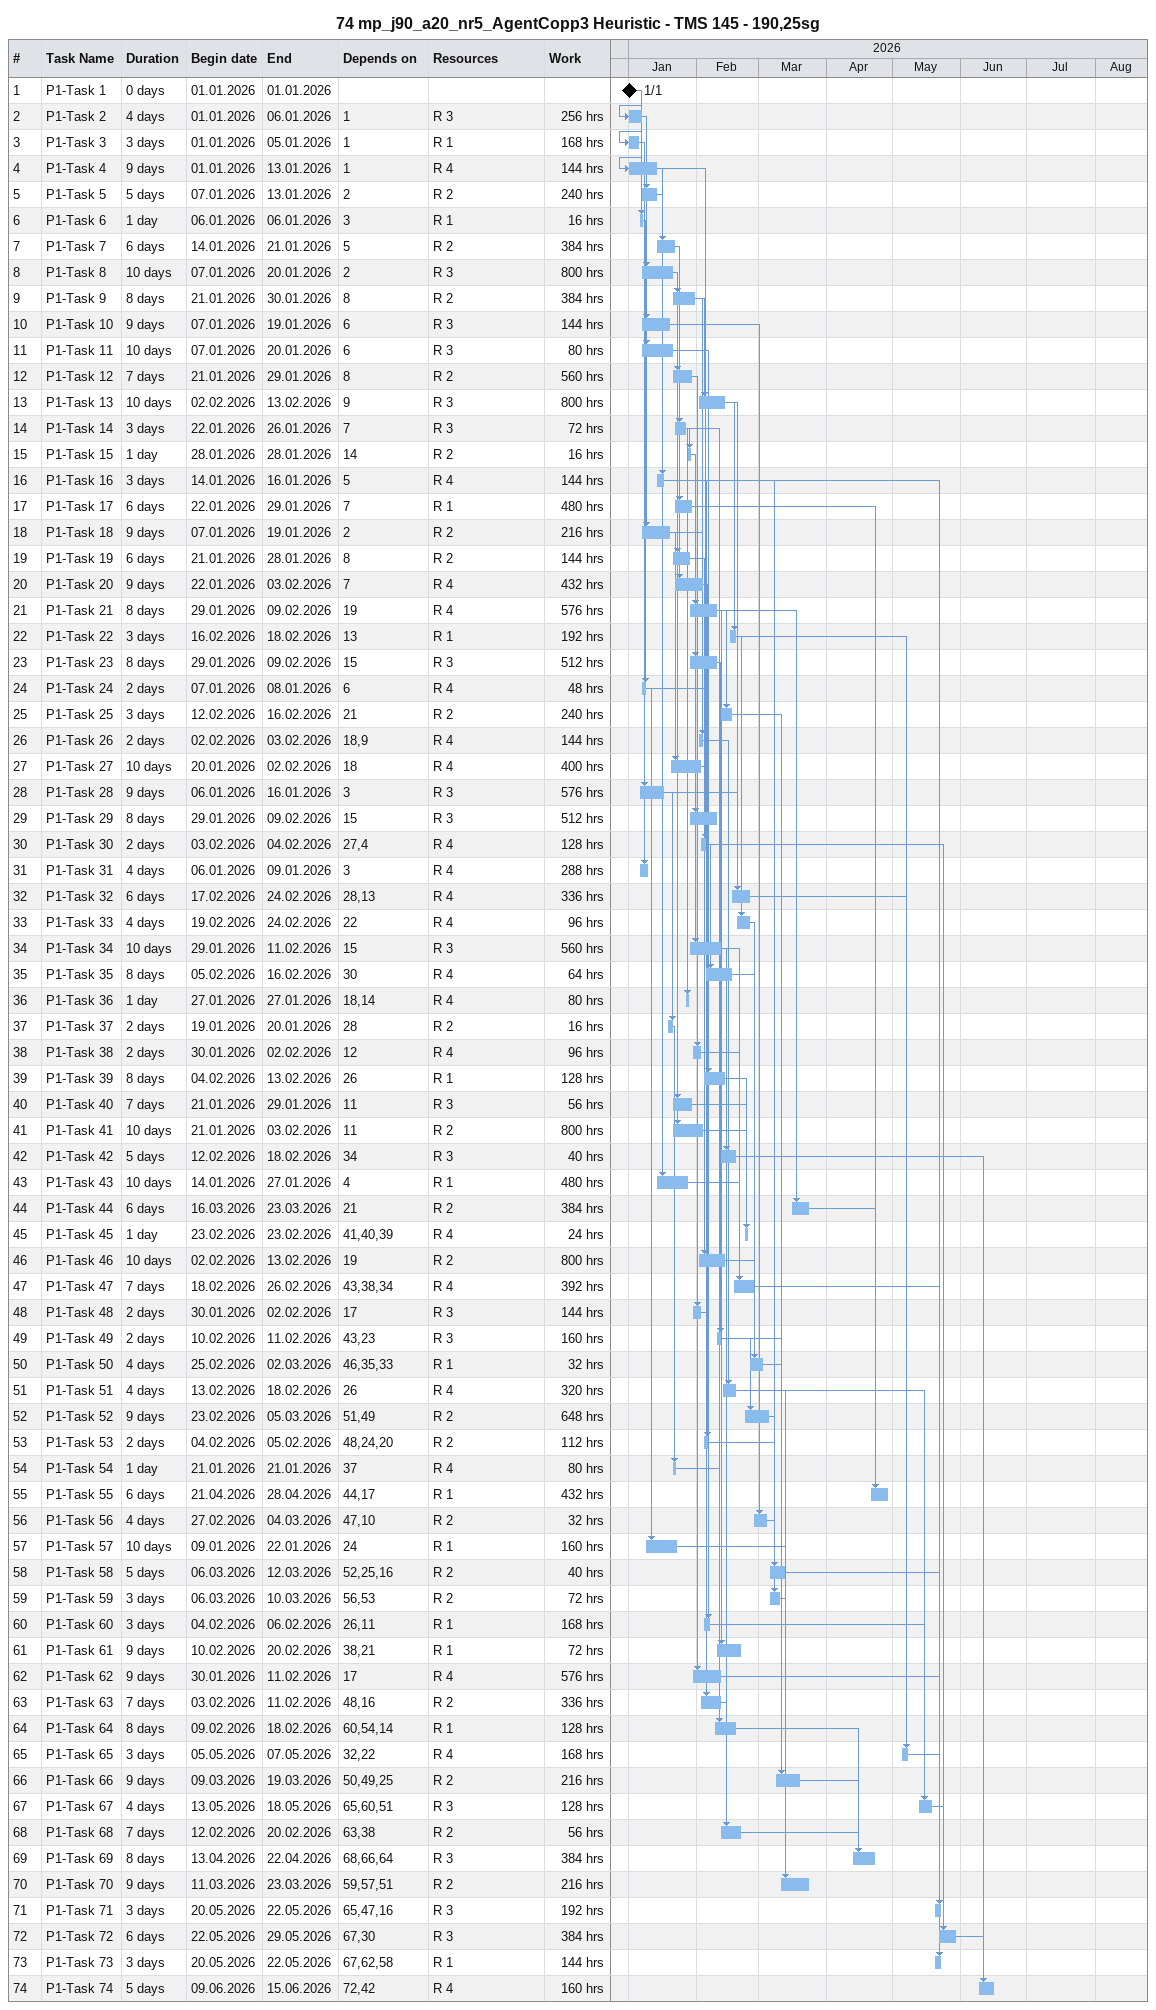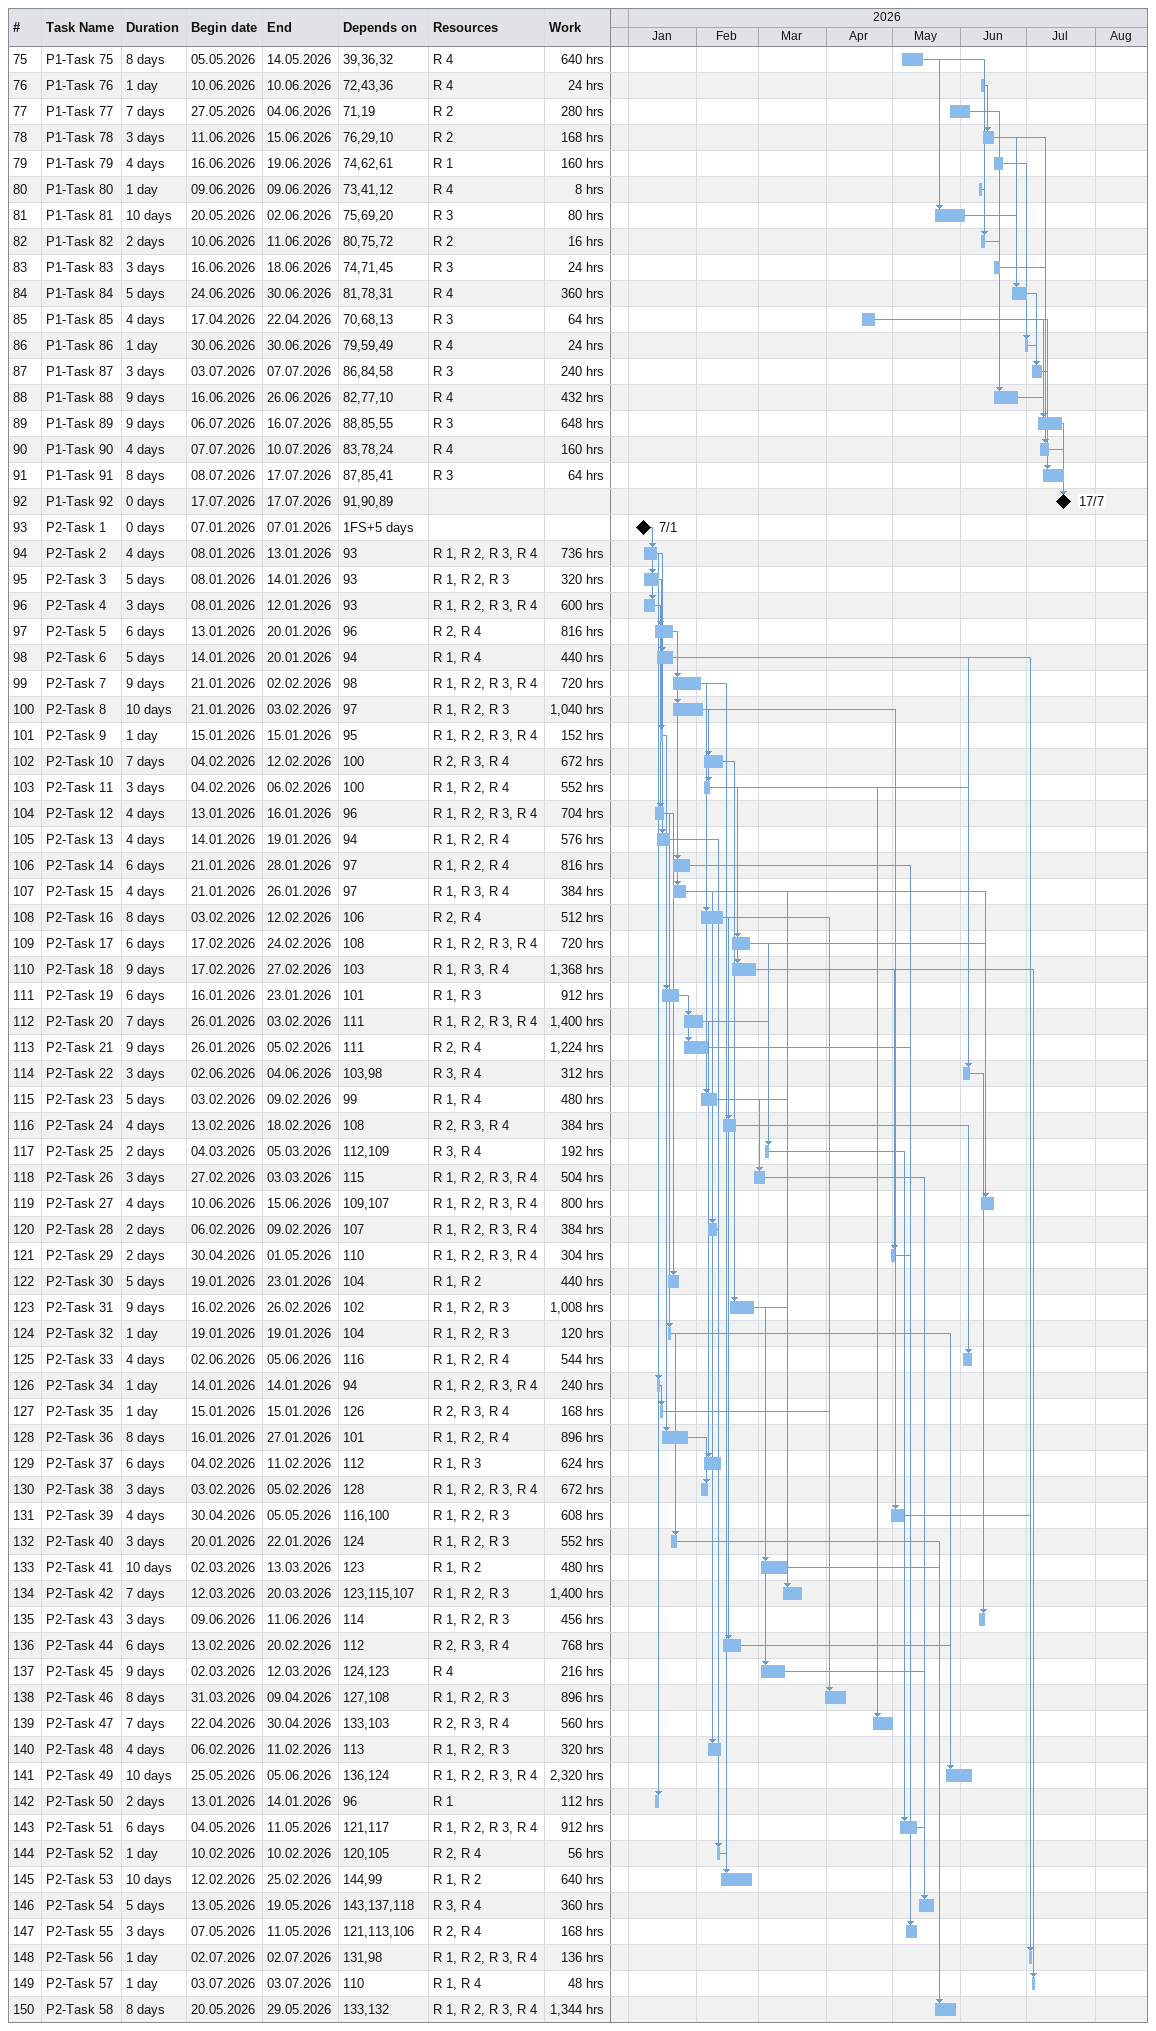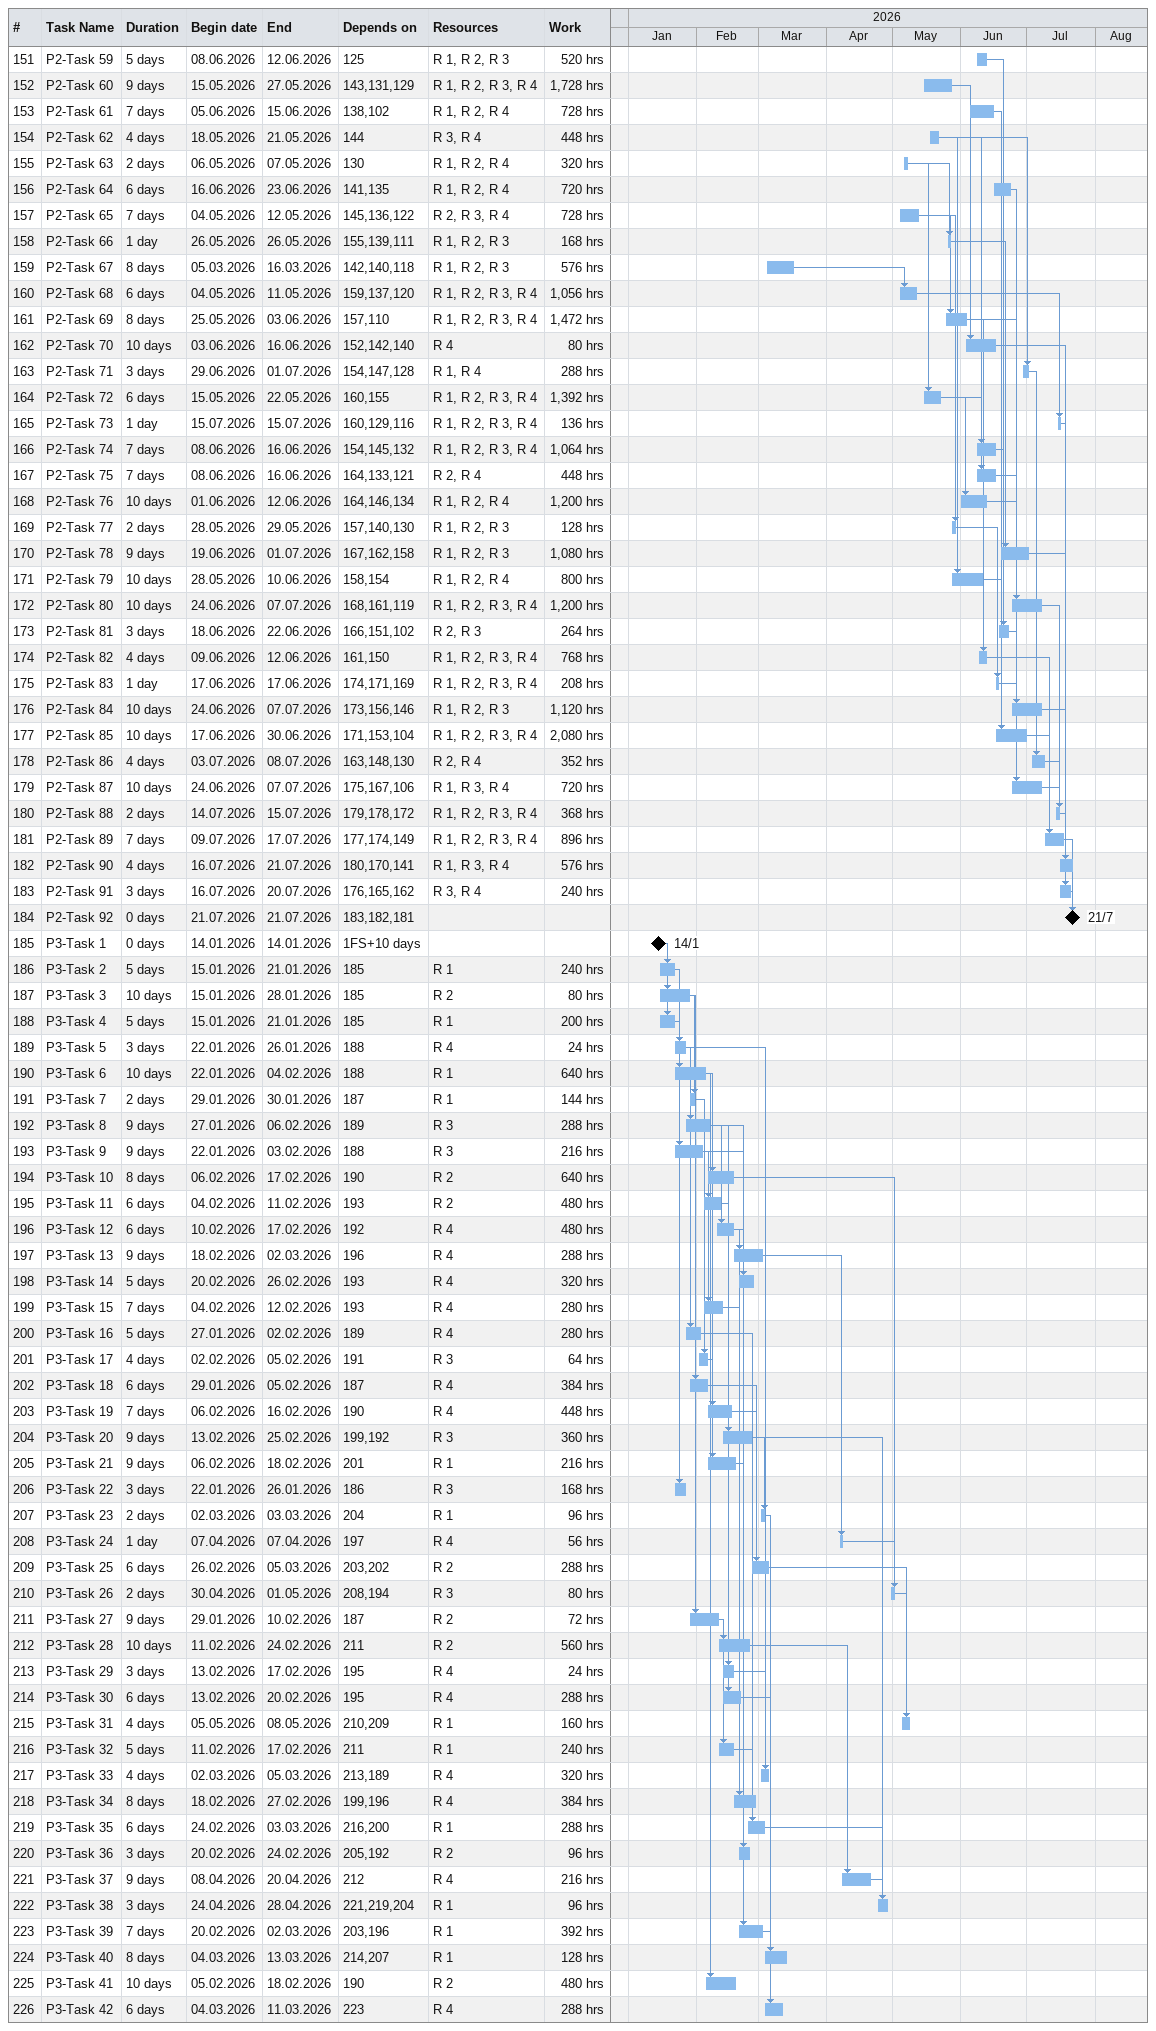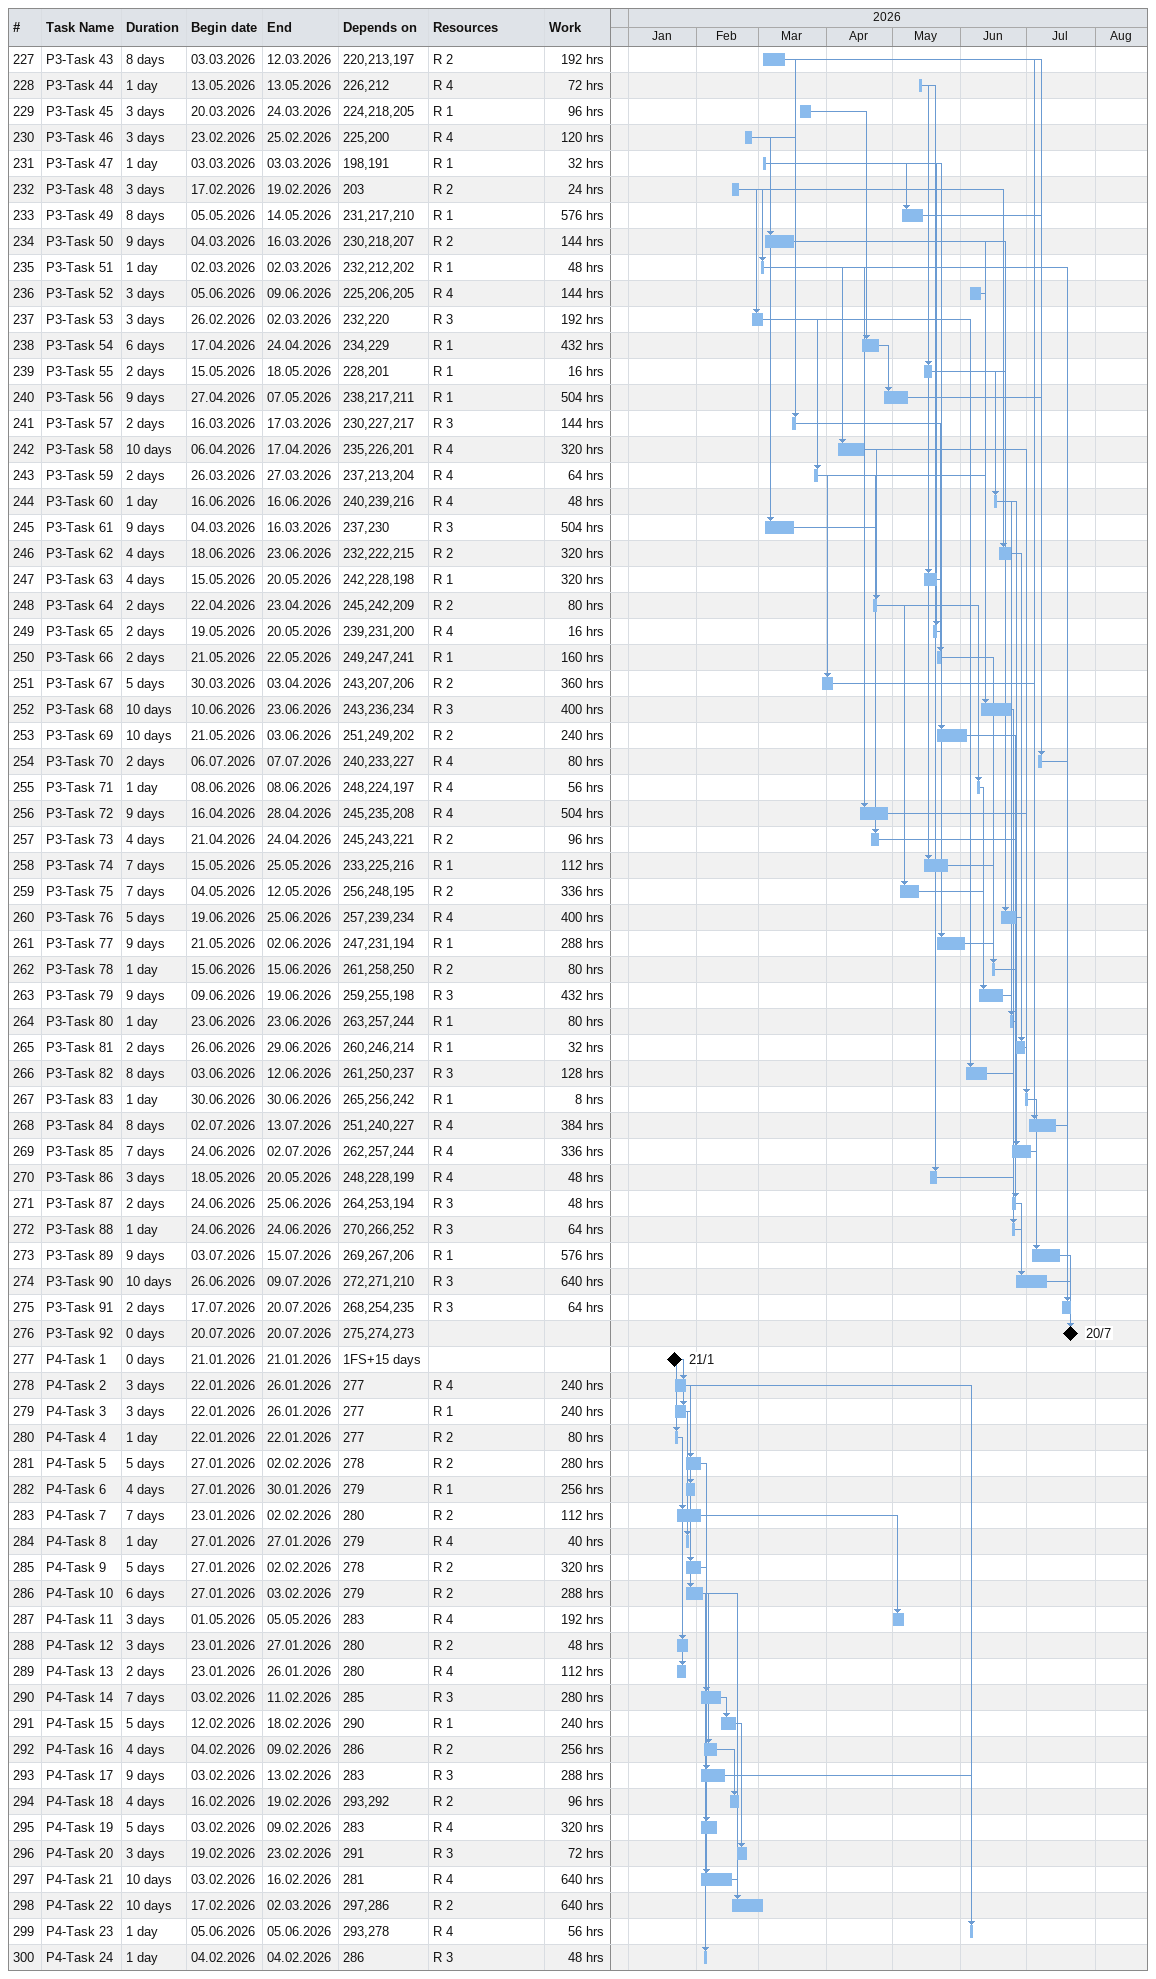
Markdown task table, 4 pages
74 mp_j90_a20_nr5_AgentCopp3 Heuristic - TMS 145 - 190,25sg

| ID | Task | Duration | Start | Finish | Predecessors | Resources | Work (h) |
|---|---|---|---|---|---|---|---|
| 1 | P1-Task 1 | 0d | 2026-01-01 | 2026-01-01 |  |  |  |
| 2 | P1-Task 2 | 4d | 2026-01-01 | 2026-01-06 | 1 | R 3 | 256 |
| 3 | P1-Task 3 | 3d | 2026-01-01 | 2026-01-05 | 1 | R 1 | 168 |
| 4 | P1-Task 4 | 9d | 2026-01-01 | 2026-01-13 | 1 | R 4 | 144 |
| 5 | P1-Task 5 | 5d | 2026-01-07 | 2026-01-13 | 2 | R 2 | 240 |
| 6 | P1-Task 6 | 1d | 2026-01-06 | 2026-01-06 | 3 | R 1 | 16 |
| 7 | P1-Task 7 | 6d | 2026-01-14 | 2026-01-21 | 5 | R 2 | 384 |
| 8 | P1-Task 8 | 10d | 2026-01-07 | 2026-01-20 | 2 | R 3 | 800 |
| 9 | P1-Task 9 | 8d | 2026-01-21 | 2026-01-30 | 8 | R 2 | 384 |
| 10 | P1-Task 10 | 9d | 2026-01-07 | 2026-01-19 | 6 | R 3 | 144 |
| 11 | P1-Task 11 | 10d | 2026-01-07 | 2026-01-20 | 6 | R 3 | 80 |
| 12 | P1-Task 12 | 7d | 2026-01-21 | 2026-01-29 | 8 | R 2 | 560 |
| 13 | P1-Task 13 | 10d | 2026-02-02 | 2026-02-13 | 9 | R 3 | 800 |
| 14 | P1-Task 14 | 3d | 2026-01-22 | 2026-01-26 | 7 | R 3 | 72 |
| 15 | P1-Task 15 | 1d | 2026-01-28 | 2026-01-28 | 14 | R 2 | 16 |
| 16 | P1-Task 16 | 3d | 2026-01-14 | 2026-01-16 | 5 | R 4 | 144 |
| 17 | P1-Task 17 | 6d | 2026-01-22 | 2026-01-29 | 7 | R 1 | 480 |
| 18 | P1-Task 18 | 9d | 2026-01-07 | 2026-01-19 | 2 | R 2 | 216 |
| 19 | P1-Task 19 | 6d | 2026-01-21 | 2026-01-28 | 8 | R 2 | 144 |
| 20 | P1-Task 20 | 9d | 2026-01-22 | 2026-02-03 | 7 | R 4 | 432 |
| 21 | P1-Task 21 | 8d | 2026-01-29 | 2026-02-09 | 19 | R 4 | 576 |
| 22 | P1-Task 22 | 3d | 2026-02-16 | 2026-02-18 | 13 | R 1 | 192 |
| 23 | P1-Task 23 | 8d | 2026-01-29 | 2026-02-09 | 15 | R 3 | 512 |
| 24 | P1-Task 24 | 2d | 2026-01-07 | 2026-01-08 | 6 | R 4 | 48 |
| 25 | P1-Task 25 | 3d | 2026-02-12 | 2026-02-16 | 21 | R 2 | 240 |
| 26 | P1-Task 26 | 2d | 2026-02-02 | 2026-02-03 | 18, 9 | R 4 | 144 |
| 27 | P1-Task 27 | 10d | 2026-01-20 | 2026-02-02 | 18 | R 4 | 400 |
| 28 | P1-Task 28 | 9d | 2026-01-06 | 2026-01-16 | 3 | R 3 | 576 |
| 29 | P1-Task 29 | 8d | 2026-01-29 | 2026-02-09 | 15 | R 3 | 512 |
| 30 | P1-Task 30 | 2d | 2026-02-03 | 2026-02-04 | 27, 4 | R 4 | 128 |
| 31 | P1-Task 31 | 4d | 2026-01-06 | 2026-01-09 | 3 | R 4 | 288 |
| 32 | P1-Task 32 | 6d | 2026-02-17 | 2026-02-24 | 28, 13 | R 4 | 336 |
| 33 | P1-Task 33 | 4d | 2026-02-19 | 2026-02-24 | 22 | R 4 | 96 |
| 34 | P1-Task 34 | 10d | 2026-01-29 | 2026-02-11 | 15 | R 3 | 560 |
| 35 | P1-Task 35 | 8d | 2026-02-05 | 2026-02-16 | 30 | R 4 | 64 |
| 36 | P1-Task 36 | 1d | 2026-01-27 | 2026-01-27 | 18, 14 | R 4 | 80 |
| 37 | P1-Task 37 | 2d | 2026-01-19 | 2026-01-20 | 28 | R 2 | 16 |
| 38 | P1-Task 38 | 2d | 2026-01-30 | 2026-02-02 | 12 | R 4 | 96 |
| 39 | P1-Task 39 | 8d | 2026-02-04 | 2026-02-13 | 26 | R 1 | 128 |
| 40 | P1-Task 40 | 7d | 2026-01-21 | 2026-01-29 | 11 | R 3 | 56 |
| 41 | P1-Task 41 | 10d | 2026-01-21 | 2026-02-03 | 11 | R 2 | 800 |
| 42 | P1-Task 42 | 5d | 2026-02-12 | 2026-02-18 | 34 | R 3 | 40 |
| 43 | P1-Task 43 | 10d | 2026-01-14 | 2026-01-27 | 4 | R 1 | 480 |
| 44 | P1-Task 44 | 6d | 2026-03-16 | 2026-03-23 | 21 | R 2 | 384 |
| 45 | P1-Task 45 | 1d | 2026-02-23 | 2026-02-23 | 41, 40, 39 | R 4 | 24 |
| 46 | P1-Task 46 | 10d | 2026-02-02 | 2026-02-13 | 19 | R 2 | 800 |
| 47 | P1-Task 47 | 7d | 2026-02-18 | 2026-02-26 | 43, 38, 34 | R 4 | 392 |
| 48 | P1-Task 48 | 2d | 2026-01-30 | 2026-02-02 | 17 | R 3 | 144 |
| 49 | P1-Task 49 | 2d | 2026-02-10 | 2026-02-11 | 43, 23 | R 3 | 160 |
| 50 | P1-Task 50 | 4d | 2026-02-25 | 2026-03-02 | 46, 35, 33 | R 1 | 32 |
| 51 | P1-Task 51 | 4d | 2026-02-13 | 2026-02-18 | 26 | R 4 | 320 |
| 52 | P1-Task 52 | 9d | 2026-02-23 | 2026-03-05 | 51, 49 | R 2 | 648 |
| 53 | P1-Task 53 | 2d | 2026-02-04 | 2026-02-05 | 48, 24, 20 | R 2 | 112 |
| 54 | P1-Task 54 | 1d | 2026-01-21 | 2026-01-21 | 37 | R 4 | 80 |
| 55 | P1-Task 55 | 6d | 2026-04-21 | 2026-04-28 | 44, 17 | R 1 | 432 |
| 56 | P1-Task 56 | 4d | 2026-02-27 | 2026-03-04 | 47, 10 | R 2 | 32 |
| 57 | P1-Task 57 | 10d | 2026-01-09 | 2026-01-22 | 24 | R 1 | 160 |
| 58 | P1-Task 58 | 5d | 2026-03-06 | 2026-03-12 | 52, 25, 16 | R 2 | 40 |
| 59 | P1-Task 59 | 3d | 2026-03-06 | 2026-03-10 | 56, 53 | R 2 | 72 |
| 60 | P1-Task 60 | 3d | 2026-02-04 | 2026-02-06 | 26, 11 | R 1 | 168 |
| 61 | P1-Task 61 | 9d | 2026-02-10 | 2026-02-20 | 38, 21 | R 1 | 72 |
| 62 | P1-Task 62 | 9d | 2026-01-30 | 2026-02-11 | 17 | R 4 | 576 |
| 63 | P1-Task 63 | 7d | 2026-02-03 | 2026-02-11 | 48, 16 | R 2 | 336 |
| 64 | P1-Task 64 | 8d | 2026-02-09 | 2026-02-18 | 60, 54, 14 | R 1 | 128 |
| 65 | P1-Task 65 | 3d | 2026-05-05 | 2026-05-07 | 32, 22 | R 4 | 168 |
| 66 | P1-Task 66 | 9d | 2026-03-09 | 2026-03-19 | 50, 49, 25 | R 2 | 216 |
| 67 | P1-Task 67 | 4d | 2026-05-13 | 2026-05-18 | 65, 60, 51 | R 3 | 128 |
| 68 | P1-Task 68 | 7d | 2026-02-12 | 2026-02-20 | 63, 38 | R 2 | 56 |
| 69 | P1-Task 69 | 8d | 2026-04-13 | 2026-04-22 | 68, 66, 64 | R 3 | 384 |
| 70 | P1-Task 70 | 9d | 2026-03-11 | 2026-03-23 | 59, 57, 51 | R 2 | 216 |
| 71 | P1-Task 71 | 3d | 2026-05-20 | 2026-05-22 | 65, 47, 16 | R 3 | 192 |
| 72 | P1-Task 72 | 6d | 2026-05-22 | 2026-05-29 | 67, 30 | R 3 | 384 |
| 73 | P1-Task 73 | 3d | 2026-05-20 | 2026-05-22 | 67, 62, 58 | R 1 | 144 |
| 74 | P1-Task 74 | 5d | 2026-06-09 | 2026-06-15 | 72, 42 | R 4 | 160 |
| 75 | P1-Task 75 | 8d | 2026-05-05 | 2026-05-14 | 39, 36, 32 | R 4 | 640 |
| 76 | P1-Task 76 | 1d | 2026-06-10 | 2026-06-10 | 72, 43, 36 | R 4 | 24 |
| 77 | P1-Task 77 | 7d | 2026-05-27 | 2026-06-04 | 71, 19 | R 2 | 280 |
| 78 | P1-Task 78 | 3d | 2026-06-11 | 2026-06-15 | 76, 29, 10 | R 2 | 168 |
| 79 | P1-Task 79 | 4d | 2026-06-16 | 2026-06-19 | 74, 62, 61 | R 1 | 160 |
| 80 | P1-Task 80 | 1d | 2026-06-09 | 2026-06-09 | 73, 41, 12 | R 4 | 8 |
| 81 | P1-Task 81 | 10d | 2026-05-20 | 2026-06-02 | 75, 69, 20 | R 3 | 80 |
| 82 | P1-Task 82 | 2d | 2026-06-10 | 2026-06-11 | 80, 75, 72 | R 2 | 16 |
| 83 | P1-Task 83 | 3d | 2026-06-16 | 2026-06-18 | 74, 71, 45 | R 3 | 24 |
| 84 | P1-Task 84 | 5d | 2026-06-24 | 2026-06-30 | 81, 78, 31 | R 4 | 360 |
| 85 | P1-Task 85 | 4d | 2026-04-17 | 2026-04-22 | 70, 68, 13 | R 3 | 64 |
| 86 | P1-Task 86 | 1d | 2026-06-30 | 2026-06-30 | 79, 59, 49 | R 4 | 24 |
| 87 | P1-Task 87 | 3d | 2026-07-03 | 2026-07-07 | 86, 84, 58 | R 3 | 240 |
| 88 | P1-Task 88 | 9d | 2026-06-16 | 2026-06-26 | 82, 77, 10 | R 4 | 432 |
| 89 | P1-Task 89 | 9d | 2026-07-06 | 2026-07-16 | 88, 85, 55 | R 3 | 648 |
| 90 | P1-Task 90 | 4d | 2026-07-07 | 2026-07-10 | 83, 78, 24 | R 4 | 160 |
| 91 | P1-Task 91 | 8d | 2026-07-08 | 2026-07-17 | 87, 85, 41 | R 3 | 64 |
| 92 | P1-Task 92 | 0d | 2026-07-17 | 2026-07-17 | 91, 90, 89 |  |  |
| 93 | P2-Task 1 | 0d | 2026-01-07 | 2026-01-07 | 1FS+5d |  |  |
| 94 | P2-Task 2 | 4d | 2026-01-08 | 2026-01-13 | 93 | R 1, R 2, R 3, R 4 | 736 |
| 95 | P2-Task 3 | 5d | 2026-01-08 | 2026-01-14 | 93 | R 1, R 2, R 3 | 320 |
| 96 | P2-Task 4 | 3d | 2026-01-08 | 2026-01-12 | 93 | R 1, R 2, R 3, R 4 | 600 |
| 97 | P2-Task 5 | 6d | 2026-01-13 | 2026-01-20 | 96 | R 2, R 4 | 816 |
| 98 | P2-Task 6 | 5d | 2026-01-14 | 2026-01-20 | 94 | R 1, R 4 | 440 |
| 99 | P2-Task 7 | 9d | 2026-01-21 | 2026-02-02 | 98 | R 1, R 2, R 3, R 4 | 720 |
| 100 | P2-Task 8 | 10d | 2026-01-21 | 2026-02-03 | 97 | R 1, R 2, R 3 | 1040 |
| 101 | P2-Task 9 | 1d | 2026-01-15 | 2026-01-15 | 95 | R 1, R 2, R 3, R 4 | 152 |
| 102 | P2-Task 10 | 7d | 2026-02-04 | 2026-02-12 | 100 | R 2, R 3, R 4 | 672 |
| 103 | P2-Task 11 | 3d | 2026-02-04 | 2026-02-06 | 100 | R 1, R 2, R 4 | 552 |
| 104 | P2-Task 12 | 4d | 2026-01-13 | 2026-01-16 | 96 | R 1, R 2, R 3, R 4 | 704 |
| 105 | P2-Task 13 | 4d | 2026-01-14 | 2026-01-19 | 94 | R 1, R 2, R 4 | 576 |
| 106 | P2-Task 14 | 6d | 2026-01-21 | 2026-01-28 | 97 | R 1, R 2, R 4 | 816 |
| 107 | P2-Task 15 | 4d | 2026-01-21 | 2026-01-26 | 97 | R 1, R 3, R 4 | 384 |
| 108 | P2-Task 16 | 8d | 2026-02-03 | 2026-02-12 | 106 | R 2, R 4 | 512 |
| 109 | P2-Task 17 | 6d | 2026-02-17 | 2026-02-24 | 108 | R 1, R 2, R 3, R 4 | 720 |
| 110 | P2-Task 18 | 9d | 2026-02-17 | 2026-02-27 | 103 | R 1, R 3, R 4 | 1368 |
| 111 | P2-Task 19 | 6d | 2026-01-16 | 2026-01-23 | 101 | R 1, R 3 | 912 |
| 112 | P2-Task 20 | 7d | 2026-01-26 | 2026-02-03 | 111 | R 1, R 2, R 3, R 4 | 1400 |
| 113 | P2-Task 21 | 9d | 2026-01-26 | 2026-02-05 | 111 | R 2, R 4 | 1224 |
| 114 | P2-Task 22 | 3d | 2026-06-02 | 2026-06-04 | 103, 98 | R 3, R 4 | 312 |
| 115 | P2-Task 23 | 5d | 2026-02-03 | 2026-02-09 | 99 | R 1, R 4 | 480 |
| 116 | P2-Task 24 | 4d | 2026-02-13 | 2026-02-18 | 108 | R 2, R 3, R 4 | 384 |
| 117 | P2-Task 25 | 2d | 2026-03-04 | 2026-03-05 | 112, 109 | R 3, R 4 | 192 |
| 118 | P2-Task 26 | 3d | 2026-02-27 | 2026-03-03 | 115 | R 1, R 2, R 3, R 4 | 504 |
| 119 | P2-Task 27 | 4d | 2026-06-10 | 2026-06-15 | 109, 107 | R 1, R 2, R 3, R 4 | 800 |
| 120 | P2-Task 28 | 2d | 2026-02-06 | 2026-02-09 | 107 | R 1, R 2, R 3, R 4 | 384 |
| 121 | P2-Task 29 | 2d | 2026-04-30 | 2026-05-01 | 110 | R 1, R 2, R 3, R 4 | 304 |
| 122 | P2-Task 30 | 5d | 2026-01-19 | 2026-01-23 | 104 | R 1, R 2 | 440 |
| 123 | P2-Task 31 | 9d | 2026-02-16 | 2026-02-26 | 102 | R 1, R 2, R 3 | 1008 |
| 124 | P2-Task 32 | 1d | 2026-01-19 | 2026-01-19 | 104 | R 1, R 2, R 3 | 120 |
| 125 | P2-Task 33 | 4d | 2026-06-02 | 2026-06-05 | 116 | R 1, R 2, R 4 | 544 |
| 126 | P2-Task 34 | 1d | 2026-01-14 | 2026-01-14 | 94 | R 1, R 2, R 3, R 4 | 240 |
| 127 | P2-Task 35 | 1d | 2026-01-15 | 2026-01-15 | 126 | R 2, R 3, R 4 | 168 |
| 128 | P2-Task 36 | 8d | 2026-01-16 | 2026-01-27 | 101 | R 1, R 2, R 4 | 896 |
| 129 | P2-Task 37 | 6d | 2026-02-04 | 2026-02-11 | 112 | R 1, R 3 | 624 |
| 130 | P2-Task 38 | 3d | 2026-02-03 | 2026-02-05 | 128 | R 1, R 2, R 3, R 4 | 672 |
| 131 | P2-Task 39 | 4d | 2026-04-30 | 2026-05-05 | 116, 100 | R 1, R 2, R 3 | 608 |
| 132 | P2-Task 40 | 3d | 2026-01-20 | 2026-01-22 | 124 | R 1, R 2, R 3 | 552 |
| 133 | P2-Task 41 | 10d | 2026-03-02 | 2026-03-13 | 123 | R 1, R 2 | 480 |
| 134 | P2-Task 42 | 7d | 2026-03-12 | 2026-03-20 | 123, 115, 107 | R 1, R 2, R 3 | 1400 |
| 135 | P2-Task 43 | 3d | 2026-06-09 | 2026-06-11 | 114 | R 1, R 2, R 3 | 456 |
| 136 | P2-Task 44 | 6d | 2026-02-13 | 2026-02-20 | 112 | R 2, R 3, R 4 | 768 |
| 137 | P2-Task 45 | 9d | 2026-03-02 | 2026-03-12 | 124, 123 | R 4 | 216 |
| 138 | P2-Task 46 | 8d | 2026-03-31 | 2026-04-09 | 127, 108 | R 1, R 2, R 3 | 896 |
| 139 | P2-Task 47 | 7d | 2026-04-22 | 2026-04-30 | 133, 103 | R 2, R 3, R 4 | 560 |
| 140 | P2-Task 48 | 4d | 2026-02-06 | 2026-02-11 | 113 | R 1, R 2, R 3 | 320 |
| 141 | P2-Task 49 | 10d | 2026-05-25 | 2026-06-05 | 136, 124 | R 1, R 2, R 3, R 4 | 2320 |
| 142 | P2-Task 50 | 2d | 2026-01-13 | 2026-01-14 | 96 | R 1 | 112 |
| 143 | P2-Task 51 | 6d | 2026-05-04 | 2026-05-11 | 121, 117 | R 1, R 2, R 3, R 4 | 912 |
| 144 | P2-Task 52 | 1d | 2026-02-10 | 2026-02-10 | 120, 105 | R 2, R 4 | 56 |
| 145 | P2-Task 53 | 10d | 2026-02-12 | 2026-02-25 | 144, 99 | R 1, R 2 | 640 |
| 146 | P2-Task 54 | 5d | 2026-05-13 | 2026-05-19 | 143, 137, 118 | R 3, R 4 | 360 |
| 147 | P2-Task 55 | 3d | 2026-05-07 | 2026-05-11 | 121, 113, 106 | R 2, R 4 | 168 |
| 148 | P2-Task 56 | 1d | 2026-07-02 | 2026-07-02 | 131, 98 | R 1, R 2, R 3, R 4 | 136 |
| 149 | P2-Task 57 | 1d | 2026-07-03 | 2026-07-03 | 110 | R 1, R 4 | 48 |
| 150 | P2-Task 58 | 8d | 2026-05-20 | 2026-05-29 | 133, 132 | R 1, R 2, R 3, R 4 | 1344 |
| 151 | P2-Task 59 | 5d | 2026-06-08 | 2026-06-12 | 125 | R 1, R 2, R 3 | 520 |
| 152 | P2-Task 60 | 9d | 2026-05-15 | 2026-05-27 | 143, 131, 129 | R 1, R 2, R 3, R 4 | 1728 |
| 153 | P2-Task 61 | 7d | 2026-06-05 | 2026-06-15 | 138, 102 | R 1, R 2, R 4 | 728 |
| 154 | P2-Task 62 | 4d | 2026-05-18 | 2026-05-21 | 144 | R 3, R 4 | 448 |
| 155 | P2-Task 63 | 2d | 2026-05-06 | 2026-05-07 | 130 | R 1, R 2, R 4 | 320 |
| 156 | P2-Task 64 | 6d | 2026-06-16 | 2026-06-23 | 141, 135 | R 1, R 2, R 4 | 720 |
| 157 | P2-Task 65 | 7d | 2026-05-04 | 2026-05-12 | 145, 136, 122 | R 2, R 3, R 4 | 728 |
| 158 | P2-Task 66 | 1d | 2026-05-26 | 2026-05-26 | 155, 139, 111 | R 1, R 2, R 3 | 168 |
| 159 | P2-Task 67 | 8d | 2026-03-05 | 2026-03-16 | 142, 140, 118 | R 1, R 2, R 3 | 576 |
| 160 | P2-Task 68 | 6d | 2026-05-04 | 2026-05-11 | 159, 137, 120 | R 1, R 2, R 3, R 4 | 1056 |
| 161 | P2-Task 69 | 8d | 2026-05-25 | 2026-06-03 | 157, 110 | R 1, R 2, R 3, R 4 | 1472 |
| 162 | P2-Task 70 | 10d | 2026-06-03 | 2026-06-16 | 152, 142, 140 | R 4 | 80 |
| 163 | P2-Task 71 | 3d | 2026-06-29 | 2026-07-01 | 154, 147, 128 | R 1, R 4 | 288 |
| 164 | P2-Task 72 | 6d | 2026-05-15 | 2026-05-22 | 160, 155 | R 1, R 2, R 3, R 4 | 1392 |
| 165 | P2-Task 73 | 1d | 2026-07-15 | 2026-07-15 | 160, 129, 116 | R 1, R 2, R 3, R 4 | 136 |
| 166 | P2-Task 74 | 7d | 2026-06-08 | 2026-06-16 | 154, 145, 132 | R 1, R 2, R 3, R 4 | 1064 |
| 167 | P2-Task 75 | 7d | 2026-06-08 | 2026-06-16 | 164, 133, 121 | R 2, R 4 | 448 |
| 168 | P2-Task 76 | 10d | 2026-06-01 | 2026-06-12 | 164, 146, 134 | R 1, R 2, R 4 | 1200 |
| 169 | P2-Task 77 | 2d | 2026-05-28 | 2026-05-29 | 157, 140, 130 | R 1, R 2, R 3 | 128 |
| 170 | P2-Task 78 | 9d | 2026-06-19 | 2026-07-01 | 167, 162, 158 | R 1, R 2, R 3 | 1080 |
| 171 | P2-Task 79 | 10d | 2026-05-28 | 2026-06-10 | 158, 154 | R 1, R 2, R 4 | 800 |
| 172 | P2-Task 80 | 10d | 2026-06-24 | 2026-07-07 | 168, 161, 119 | R 1, R 2, R 3, R 4 | 1200 |
| 173 | P2-Task 81 | 3d | 2026-06-18 | 2026-06-22 | 166, 151, 102 | R 2, R 3 | 264 |
| 174 | P2-Task 82 | 4d | 2026-06-09 | 2026-06-12 | 161, 150 | R 1, R 2, R 3, R 4 | 768 |
| 175 | P2-Task 83 | 1d | 2026-06-17 | 2026-06-17 | 174, 171, 169 | R 1, R 2, R 3, R 4 | 208 |
| 176 | P2-Task 84 | 10d | 2026-06-24 | 2026-07-07 | 173, 156, 146 | R 1, R 2, R 3 | 1120 |
| 177 | P2-Task 85 | 10d | 2026-06-17 | 2026-06-30 | 171, 153, 104 | R 1, R 2, R 3, R 4 | 2080 |
| 178 | P2-Task 86 | 4d | 2026-07-03 | 2026-07-08 | 163, 148, 130 | R 2, R 4 | 352 |
| 179 | P2-Task 87 | 10d | 2026-06-24 | 2026-07-07 | 175, 167, 106 | R 1, R 3, R 4 | 720 |
| 180 | P2-Task 88 | 2d | 2026-07-14 | 2026-07-15 | 179, 178, 172 | R 1, R 2, R 3, R 4 | 368 |
| 181 | P2-Task 89 | 7d | 2026-07-09 | 2026-07-17 | 177, 174, 149 | R 1, R 2, R 3, R 4 | 896 |
| 182 | P2-Task 90 | 4d | 2026-07-16 | 2026-07-21 | 180, 170, 141 | R 1, R 3, R 4 | 576 |
| 183 | P2-Task 91 | 3d | 2026-07-16 | 2026-07-20 | 176, 165, 162 | R 3, R 4 | 240 |
| 184 | P2-Task 92 | 0d | 2026-07-21 | 2026-07-21 | 183, 182, 181 |  |  |
| 185 | P3-Task 1 | 0d | 2026-01-14 | 2026-01-14 | 1FS+10d |  |  |
| 186 | P3-Task 2 | 5d | 2026-01-15 | 2026-01-21 | 185 | R 1 | 240 |
| 187 | P3-Task 3 | 10d | 2026-01-15 | 2026-01-28 | 185 | R 2 | 80 |
| 188 | P3-Task 4 | 5d | 2026-01-15 | 2026-01-21 | 185 | R 1 | 200 |
| 189 | P3-Task 5 | 3d | 2026-01-22 | 2026-01-26 | 188 | R 4 | 24 |
| 190 | P3-Task 6 | 10d | 2026-01-22 | 2026-02-04 | 188 | R 1 | 640 |
| 191 | P3-Task 7 | 2d | 2026-01-29 | 2026-01-30 | 187 | R 1 | 144 |
| 192 | P3-Task 8 | 9d | 2026-01-27 | 2026-02-06 | 189 | R 3 | 288 |
| 193 | P3-Task 9 | 9d | 2026-01-22 | 2026-02-03 | 188 | R 3 | 216 |
| 194 | P3-Task 10 | 8d | 2026-02-06 | 2026-02-17 | 190 | R 2 | 640 |
| 195 | P3-Task 11 | 6d | 2026-02-04 | 2026-02-11 | 193 | R 2 | 480 |
| 196 | P3-Task 12 | 6d | 2026-02-10 | 2026-02-17 | 192 | R 4 | 480 |
| 197 | P3-Task 13 | 9d | 2026-02-18 | 2026-03-02 | 196 | R 4 | 288 |
| 198 | P3-Task 14 | 5d | 2026-02-20 | 2026-02-26 | 193 | R 4 | 320 |
| 199 | P3-Task 15 | 7d | 2026-02-04 | 2026-02-12 | 193 | R 4 | 280 |
| 200 | P3-Task 16 | 5d | 2026-01-27 | 2026-02-02 | 189 | R 4 | 280 |
| 201 | P3-Task 17 | 4d | 2026-02-02 | 2026-02-05 | 191 | R 3 | 64 |
| 202 | P3-Task 18 | 6d | 2026-01-29 | 2026-02-05 | 187 | R 4 | 384 |
| 203 | P3-Task 19 | 7d | 2026-02-06 | 2026-02-16 | 190 | R 4 | 448 |
| 204 | P3-Task 20 | 9d | 2026-02-13 | 2026-02-25 | 199, 192 | R 3 | 360 |
| 205 | P3-Task 21 | 9d | 2026-02-06 | 2026-02-18 | 201 | R 1 | 216 |
| 206 | P3-Task 22 | 3d | 2026-01-22 | 2026-01-26 | 186 | R 3 | 168 |
| 207 | P3-Task 23 | 2d | 2026-03-02 | 2026-03-03 | 204 | R 1 | 96 |
| 208 | P3-Task 24 | 1d | 2026-04-07 | 2026-04-07 | 197 | R 4 | 56 |
| 209 | P3-Task 25 | 6d | 2026-02-26 | 2026-03-05 | 203, 202 | R 2 | 288 |
| 210 | P3-Task 26 | 2d | 2026-04-30 | 2026-05-01 | 208, 194 | R 3 | 80 |
| 211 | P3-Task 27 | 9d | 2026-01-29 | 2026-02-10 | 187 | R 2 | 72 |
| 212 | P3-Task 28 | 10d | 2026-02-11 | 2026-02-24 | 211 | R 2 | 560 |
| 213 | P3-Task 29 | 3d | 2026-02-13 | 2026-02-17 | 195 | R 4 | 24 |
| 214 | P3-Task 30 | 6d | 2026-02-13 | 2026-02-20 | 195 | R 4 | 288 |
| 215 | P3-Task 31 | 4d | 2026-05-05 | 2026-05-08 | 210, 209 | R 1 | 160 |
| 216 | P3-Task 32 | 5d | 2026-02-11 | 2026-02-17 | 211 | R 1 | 240 |
| 217 | P3-Task 33 | 4d | 2026-03-02 | 2026-03-05 | 213, 189 | R 4 | 320 |
| 218 | P3-Task 34 | 8d | 2026-02-18 | 2026-02-27 | 199, 196 | R 4 | 384 |
| 219 | P3-Task 35 | 6d | 2026-02-24 | 2026-03-03 | 216, 200 | R 1 | 288 |
| 220 | P3-Task 36 | 3d | 2026-02-20 | 2026-02-24 | 205, 192 | R 2 | 96 |
| 221 | P3-Task 37 | 9d | 2026-04-08 | 2026-04-20 | 212 | R 4 | 216 |
| 222 | P3-Task 38 | 3d | 2026-04-24 | 2026-04-28 | 221, 219, 204 | R 1 | 96 |
| 223 | P3-Task 39 | 7d | 2026-02-20 | 2026-03-02 | 203, 196 | R 1 | 392 |
| 224 | P3-Task 40 | 8d | 2026-03-04 | 2026-03-13 | 214, 207 | R 1 | 128 |
| 225 | P3-Task 41 | 10d | 2026-02-05 | 2026-02-18 | 190 | R 2 | 480 |
| 226 | P3-Task 42 | 6d | 2026-03-04 | 2026-03-11 | 223 | R 4 | 288 |
| 227 | P3-Task 43 | 8d | 2026-03-03 | 2026-03-12 | 220, 213, 197 | R 2 | 192 |
| 228 | P3-Task 44 | 1d | 2026-05-13 | 2026-05-13 | 226, 212 | R 4 | 72 |
| 229 | P3-Task 45 | 3d | 2026-03-20 | 2026-03-24 | 224, 218, 205 | R 1 | 96 |
| 230 | P3-Task 46 | 3d | 2026-02-23 | 2026-02-25 | 225, 200 | R 4 | 120 |
| 231 | P3-Task 47 | 1d | 2026-03-03 | 2026-03-03 | 198, 191 | R 1 | 32 |
| 232 | P3-Task 48 | 3d | 2026-02-17 | 2026-02-19 | 203 | R 2 | 24 |
| 233 | P3-Task 49 | 8d | 2026-05-05 | 2026-05-14 | 231, 217, 210 | R 1 | 576 |
| 234 | P3-Task 50 | 9d | 2026-03-04 | 2026-03-16 | 230, 218, 207 | R 2 | 144 |
| 235 | P3-Task 51 | 1d | 2026-03-02 | 2026-03-02 | 232, 212, 202 | R 1 | 48 |
| 236 | P3-Task 52 | 3d | 2026-06-05 | 2026-06-09 | 225, 206, 205 | R 4 | 144 |
| 237 | P3-Task 53 | 3d | 2026-02-26 | 2026-03-02 | 232, 220 | R 3 | 192 |
| 238 | P3-Task 54 | 6d | 2026-04-17 | 2026-04-24 | 234, 229 | R 1 | 432 |
| 239 | P3-Task 55 | 2d | 2026-05-15 | 2026-05-18 | 228, 201 | R 1 | 16 |
| 240 | P3-Task 56 | 9d | 2026-04-27 | 2026-05-07 | 238, 217, 211 | R 1 | 504 |
| 241 | P3-Task 57 | 2d | 2026-03-16 | 2026-03-17 | 230, 227, 217 | R 3 | 144 |
| 242 | P3-Task 58 | 10d | 2026-04-06 | 2026-04-17 | 235, 226, 201 | R 4 | 320 |
| 243 | P3-Task 59 | 2d | 2026-03-26 | 2026-03-27 | 237, 213, 204 | R 4 | 64 |
| 244 | P3-Task 60 | 1d | 2026-06-16 | 2026-06-16 | 240, 239, 216 | R 4 | 48 |
| 245 | P3-Task 61 | 9d | 2026-03-04 | 2026-03-16 | 237, 230 | R 3 | 504 |
| 246 | P3-Task 62 | 4d | 2026-06-18 | 2026-06-23 | 232, 222, 215 | R 2 | 320 |
| 247 | P3-Task 63 | 4d | 2026-05-15 | 2026-05-20 | 242, 228, 198 | R 1 | 320 |
| 248 | P3-Task 64 | 2d | 2026-04-22 | 2026-04-23 | 245, 242, 209 | R 2 | 80 |
| 249 | P3-Task 65 | 2d | 2026-05-19 | 2026-05-20 | 239, 231, 200 | R 4 | 16 |
| 250 | P3-Task 66 | 2d | 2026-05-21 | 2026-05-22 | 249, 247, 241 | R 1 | 160 |
| 251 | P3-Task 67 | 5d | 2026-03-30 | 2026-04-03 | 243, 207, 206 | R 2 | 360 |
| 252 | P3-Task 68 | 10d | 2026-06-10 | 2026-06-23 | 243, 236, 234 | R 3 | 400 |
| 253 | P3-Task 69 | 10d | 2026-05-21 | 2026-06-03 | 251, 249, 202 | R 2 | 240 |
| 254 | P3-Task 70 | 2d | 2026-07-06 | 2026-07-07 | 240, 233, 227 | R 4 | 80 |
| 255 | P3-Task 71 | 1d | 2026-06-08 | 2026-06-08 | 248, 224, 197 | R 4 | 56 |
| 256 | P3-Task 72 | 9d | 2026-04-16 | 2026-04-28 | 245, 235, 208 | R 4 | 504 |
| 257 | P3-Task 73 | 4d | 2026-04-21 | 2026-04-24 | 245, 243, 221 | R 2 | 96 |
| 258 | P3-Task 74 | 7d | 2026-05-15 | 2026-05-25 | 233, 225, 216 | R 1 | 112 |
| 259 | P3-Task 75 | 7d | 2026-05-04 | 2026-05-12 | 256, 248, 195 | R 2 | 336 |
| 260 | P3-Task 76 | 5d | 2026-06-19 | 2026-06-25 | 257, 239, 234 | R 4 | 400 |
| 261 | P3-Task 77 | 9d | 2026-05-21 | 2026-06-02 | 247, 231, 194 | R 1 | 288 |
| 262 | P3-Task 78 | 1d | 2026-06-15 | 2026-06-15 | 261, 258, 250 | R 2 | 80 |
| 263 | P3-Task 79 | 9d | 2026-06-09 | 2026-06-19 | 259, 255, 198 | R 3 | 432 |
| 264 | P3-Task 80 | 1d | 2026-06-23 | 2026-06-23 | 263, 257, 244 | R 1 | 80 |
| 265 | P3-Task 81 | 2d | 2026-06-26 | 2026-06-29 | 260, 246, 214 | R 1 | 32 |
| 266 | P3-Task 82 | 8d | 2026-06-03 | 2026-06-12 | 261, 250, 237 | R 3 | 128 |
| 267 | P3-Task 83 | 1d | 2026-06-30 | 2026-06-30 | 265, 256, 242 | R 1 | 8 |
| 268 | P3-Task 84 | 8d | 2026-07-02 | 2026-07-13 | 251, 240, 227 | R 4 | 384 |
| 269 | P3-Task 85 | 7d | 2026-06-24 | 2026-07-02 | 262, 257, 244 | R 4 | 336 |
| 270 | P3-Task 86 | 3d | 2026-05-18 | 2026-05-20 | 248, 228, 199 | R 4 | 48 |
| 271 | P3-Task 87 | 2d | 2026-06-24 | 2026-06-25 | 264, 253, 194 | R 3 | 48 |
| 272 | P3-Task 88 | 1d | 2026-06-24 | 2026-06-24 | 270, 266, 252 | R 3 | 64 |
| 273 | P3-Task 89 | 9d | 2026-07-03 | 2026-07-15 | 269, 267, 206 | R 1 | 576 |
| 274 | P3-Task 90 | 10d | 2026-06-26 | 2026-07-09 | 272, 271, 210 | R 3 | 640 |
| 275 | P3-Task 91 | 2d | 2026-07-17 | 2026-07-20 | 268, 254, 235 | R 3 | 64 |
| 276 | P3-Task 92 | 0d | 2026-07-20 | 2026-07-20 | 275, 274, 273 |  |  |
| 277 | P4-Task 1 | 0d | 2026-01-21 | 2026-01-21 | 1FS+15d |  |  |
| 278 | P4-Task 2 | 3d | 2026-01-22 | 2026-01-26 | 277 | R 4 | 240 |
| 279 | P4-Task 3 | 3d | 2026-01-22 | 2026-01-26 | 277 | R 1 | 240 |
| 280 | P4-Task 4 | 1d | 2026-01-22 | 2026-01-22 | 277 | R 2 | 80 |
| 281 | P4-Task 5 | 5d | 2026-01-27 | 2026-02-02 | 278 | R 2 | 280 |
| 282 | P4-Task 6 | 4d | 2026-01-27 | 2026-01-30 | 279 | R 1 | 256 |
| 283 | P4-Task 7 | 7d | 2026-01-23 | 2026-02-02 | 280 | R 2 | 112 |
| 284 | P4-Task 8 | 1d | 2026-01-27 | 2026-01-27 | 279 | R 4 | 40 |
| 285 | P4-Task 9 | 5d | 2026-01-27 | 2026-02-02 | 278 | R 2 | 320 |
| 286 | P4-Task 10 | 6d | 2026-01-27 | 2026-02-03 | 279 | R 2 | 288 |
| 287 | P4-Task 11 | 3d | 2026-05-01 | 2026-05-05 | 283 | R 4 | 192 |
| 288 | P4-Task 12 | 3d | 2026-01-23 | 2026-01-27 | 280 | R 2 | 48 |
| 289 | P4-Task 13 | 2d | 2026-01-23 | 2026-01-26 | 280 | R 4 | 112 |
| 290 | P4-Task 14 | 7d | 2026-02-03 | 2026-02-11 | 285 | R 3 | 280 |
| 291 | P4-Task 15 | 5d | 2026-02-12 | 2026-02-18 | 290 | R 1 | 240 |
| 292 | P4-Task 16 | 4d | 2026-02-04 | 2026-02-09 | 286 | R 2 | 256 |
| 293 | P4-Task 17 | 9d | 2026-02-03 | 2026-02-13 | 283 | R 3 | 288 |
| 294 | P4-Task 18 | 4d | 2026-02-16 | 2026-02-19 | 293, 292 | R 2 | 96 |
| 295 | P4-Task 19 | 5d | 2026-02-03 | 2026-02-09 | 283 | R 4 | 320 |
| 296 | P4-Task 20 | 3d | 2026-02-19 | 2026-02-23 | 291 | R 3 | 72 |
| 297 | P4-Task 21 | 10d | 2026-02-03 | 2026-02-16 | 281 | R 4 | 640 |
| 298 | P4-Task 22 | 10d | 2026-02-17 | 2026-03-02 | 297, 286 | R 2 | 640 |
| 299 | P4-Task 23 | 1d | 2026-06-05 | 2026-06-05 | 293, 278 | R 4 | 56 |
| 300 | P4-Task 24 | 1d | 2026-02-04 | 2026-02-04 | 286 | R 3 | 48 |
